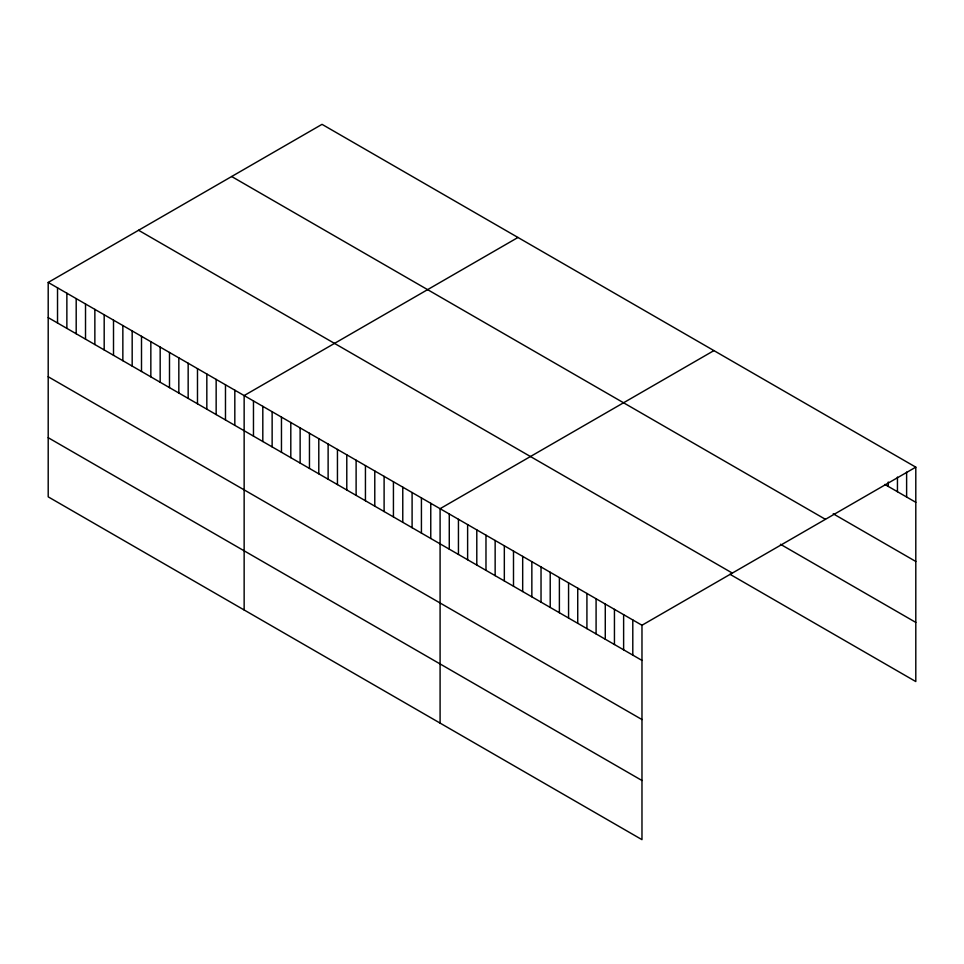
<?xml version="1.0" encoding="UTF-8"?>
<svg xmlns="http://www.w3.org/2000/svg" width="964" height="964" viewBox="0 0 964 964"><rect width="100%" height="100%" fill="white"/><g stroke="black" fill="none" stroke-linecap="round" stroke-linejoin="round"><path stroke-width="1.45" d="M48.2 282.44L641.976 625.25L641.976 839.656L48.2 496.846L48.2 282.44L322.024 124.344L915.8 467.154L915.8 681.56L729.977 574.279M517.969 237.469L244.145 395.565L244.145 609.971M713.914 350.607L440.09 508.691L440.09 723.096M641.976 625.25L915.8 467.154M884.832 484.434L915.8 502.316M833.209 513.788L915.8 561.47M231.661 176.52L825.437 519.331M780.442 544.262L915.8 622.407M138.563 230.263L732.339 573.086M48.2 317.602L641.976 660.412M48.2 376.743L641.976 719.554M48.2 437.692L641.976 780.503M906.618 472.119L906.618 497.014M897.448 477.072L897.448 491.724M888.266 482.024L888.266 486.422M632.794 619.948L632.794 655.11M623.624 614.658L623.624 649.808M614.442 609.356L614.442 644.518M605.272 604.054L605.272 639.216M596.089 598.764L596.089 633.914M586.919 593.463L586.919 628.624M577.737 588.161L577.737 623.322M568.567 582.871L568.567 618.02M559.385 577.569L559.385 612.73M550.215 572.267L550.215 607.428M541.033 566.977L541.033 602.126M531.851 561.675L531.851 596.837M522.681 556.373L522.681 591.534M513.499 551.083L513.499 586.233M504.329 545.781L504.329 580.943M495.147 540.479L495.147 575.641M485.977 535.189L485.977 570.339M476.794 529.887L476.794 565.049M467.624 524.585L467.624 559.747M458.442 519.295L458.442 554.445M449.272 513.993L449.272 549.155M430.763 503.304L430.763 538.466M421.425 497.918L421.425 533.08M412.098 492.532L412.098 527.694M402.771 487.145L402.771 522.307M393.433 481.759L393.433 516.921M384.106 476.373L384.106 511.535M374.779 470.986L374.779 506.148M365.44 465.6L365.44 500.762M356.114 460.214L356.114 495.363M346.787 454.827L346.787 489.977M337.448 449.441L337.448 484.591M328.122 444.055L328.122 479.204M318.795 438.668L318.795 473.818M309.456 433.282L309.456 468.432M300.129 427.883L300.129 463.045M290.803 422.497L290.803 457.659M281.464 417.111L281.464 452.273M272.137 411.724L272.137 446.886M262.81 406.338L262.81 441.5M253.472 400.952L253.472 436.114M234.818 390.179L234.818 425.341M225.48 384.793L225.48 419.955M216.153 379.406L216.153 414.568M206.826 374.02L206.826 409.182M197.487 368.634L197.487 403.783M188.161 363.247L188.161 398.397M178.834 357.861L178.834 393.011M169.495 352.475L169.495 387.624M160.169 347.088L160.169 382.238M150.842 341.702L150.842 376.852M141.503 336.303L141.503 371.465M132.176 330.917L132.176 366.079M122.85 325.531L122.85 360.693M113.511 320.144L113.511 355.306M104.184 314.758L104.184 349.92M94.858 309.372L94.858 344.534M85.519 303.985L85.519 339.147M76.192 298.599L76.192 333.761M66.865 293.213L66.865 328.375M57.527 287.826L57.527 322.988"/></g></svg>
